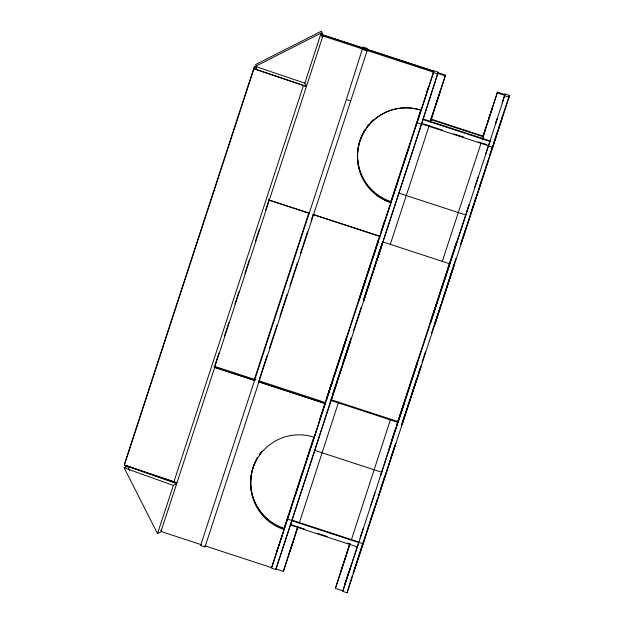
<?xml version="1.0" encoding="UTF-8"?>
<svg xmlns="http://www.w3.org/2000/svg" width="624" height="624" viewBox="0 0 624 624"><rect width="100%" height="100%" fill="white"/><g stroke="black" fill="none" stroke-linecap="round" stroke-linejoin="round"><path stroke-width="0.94" d="M205.015 546.936L367.052 50.879L367.419 48.469L363.012 47.026L346.367 99.536L200.608 545.501L205.015 546.936L205.241 545.462M323.708 36.254L321.976 37.128L323.708 36.254L433.54 72.197L421.099 110.276A48.563 48.563 0 0 0 359.853 141.352A48.563 48.563 0 0 0 390.92 202.589L379.891 236.34L313.17 214.531L379.891 236.34M322.124 36.176L323.864 35.256L433.703 71.152L433.103 73.016M309.067 213.135L309.208 212.191M290.472 524.776L275.941 568.971L283.374 571.405L297.601 527.21M380.866 474.622L398.026 421.59L331.126 399.727L291.993 520.174L358.886 542.038L358.808 542.584L357.388 546.92L290.488 525.057L290.573 524.511L304.317 529.004M290.488 525.057L291.993 520.174M258.523 381.685L325.237 403.541L258.515 381.732M338.559 402.16L299.426 522.6M390.92 202.589L390.928 202.543A48.563 48.563 0 0 1 359.861 141.305A48.563 48.563 0 0 1 421.106 110.23L421.106 110.23M390.476 203.416L391.084 201.544M357.373 546.64L342.841 590.834L335.408 588.409L349.635 544.214M488.592 145.213L488.506 145.759L421.606 123.895L423.111 119.012L490.004 140.876L489.926 141.43L342.755 591.38L347.092 592.8L352.412 575.453M357.388 546.92L357.474 546.374M433.485 72.587L433.766 70.73L438.103 72.142L421.543 124.106L275.863 569.517L271.526 568.105L433.485 72.587L437.822 74.006M390.593 419.164L351.452 539.612M430.326 122.086L445.333 75.886L445.45 75.122L438.017 72.688M482.36 139.09L497.484 92.126L504.917 94.552M509.051 97.289L509.34 95.425L505.003 94.006L504.715 95.87L509.051 97.289L347.092 592.8M347.779 575.554L347.966 574.891M331.336 398.892L331.172 399.399L331.313 399.009M330.962 400.826L332.046 397.426M350.454 340.447L350.61 339.94L350.47 340.337M426.808 92.578L427.144 91.478M363.722 299.793L363.566 300.3L363.706 299.902M391.147 442.9L391.49 441.8M449.748 263.211L449.904 262.704L449.764 263.094M402.566 422.175L402.41 422.682L402.55 422.292M434.959 323.076L434.803 323.583L434.944 323.185M454.085 264.631L454.241 264.124L454.1 264.514M502.718 116.181L501.407 120.307M318.95 422.643L319.917 419.617M426.083 94.848L426.566 93.335M350.236 341.874L339.043 375.937M363.511 301.213L369.533 282.641M392.902 437.533L390.749 444.241M390.905 443.656L388.877 449.974M454.865 247.853L455.738 245.107M354.05 570.944L355.025 567.918M394.758 446.589L395.827 443.219L390.967 457.829M453.422 267.446L453.866 266.05M460.949 243.906L461.916 240.88M424.273 100.464L425.841 95.605M350.009 341.843L348.551 346.351M364.174 298.397L365.625 293.888M381.677 244.982L382.403 242.744M290.909 547.958L288.311 556.117L294.169 538.442M449.296 264.607L430.466 322.163L436.816 302.913M455.988 244.319L456.503 242.728M495.503 123.747L497.071 118.888M355.282 567.115L356.327 563.87M403.01 420.779L403.736 418.54M394.516 447.346L388.51 465.878M435.404 321.68L436.129 319.433M453.18 268.195L442.845 299.902M462.173 240.076L465.605 229.484M501.15 121.118L492.094 149.003M304.832 83.148L321.11 33.049L322.795 36.348L176.951 482.859L124.41 465.145L253.976 68.734L306.517 86.447L304.832 83.148L255.356 66.409L321.11 33.049M276.245 552.575L278.023 547.115M283.943 528.895L313.817 437.416M284.006 529.144L288.764 514.527M316.056 431.59L295.441 494.816M331.742 382.832L326.843 397.987L333.185 378.729M390.616 203.003L409.851 144.011M373.55 255.996L378.448 240.841L372.107 260.099M416.528 124.301L420.989 110.573M332.506 395.257L333.239 392.987M333.481 392.239L334.386 389.454M334.682 388.534L335.798 385.109M332.288 396.677L335.86 385.679M345.985 354.237L347.1 350.813M347.404 349.885L348.309 347.108M365.875 293.132L367.076 289.427M367.357 288.569L368.191 286.003M379.493 251.714L376.561 260.707M379.798 250.786L380.695 248.009M377.887 257.408L382.785 242.26L376.693 260.738M422.893 119.652L437.9 73.46L445.333 75.886M291.174 547.131L292.781 542.178M295.737 533.083L297.742 526.929M430.232 122.234L433.095 113.443M435.778 105.175L440.521 90.402L430.248 121.508M349.768 543.933L340.345 573.128L346.203 555.454M482.266 139.238L485.129 130.447M487.812 122.179L492.554 107.406L482.282 138.512M344.815 584.056L348.964 571.303M345.064 583.604L348.964 571.592M388.885 449.99L390.491 445.037M402.979 406.115L398.073 421.27L417.511 361.803L411.161 381.061M412.394 378.378L417.292 363.23L397.855 422.69L404.204 403.439M449.849 263.032L456.456 242.705M444.779 279.271L449.686 264.124L430.248 323.583L436.597 304.333M495.511 123.778L497.117 118.825M353.005 573.635L363.659 540.844M358.706 556.522L361.319 548.496M361.624 547.568L364.338 539.222M403.985 417.784L404.469 416.27M404.719 415.514L405.616 412.737M405.92 411.809L407.316 407.534M388.222 466.768L353.714 572.052M404.5 416.941L402.191 424.109L421.629 364.642L420.35 368.464M404.804 416.013L409.999 400.054M417.222 377.52L418.057 374.946M418.337 374.096L419.242 371.319M419.539 370.391L420.521 367.372M436.371 318.677L436.862 317.171M437.104 316.415L438.009 313.638M438.313 312.71L439.148 310.144M449.615 278.413L450.45 275.847M450.731 274.989L451.628 272.212M471.229 212.183L465.894 228.595M452.174 270.535L452.907 268.265M124.691 463.281L254.257 66.869L256.097 67.447M173.878 481.884L303.451 85.48L306.517 86.447M214.929 365.118L218.868 353.075M224.312 336.406L228.852 322.514M234.913 303.989L238.844 291.946M244.897 273.421L249.436 259.529M255.497 241.004L259.428 228.969M265.481 210.444L268.811 200.257M254.335 379.532L308.825 212.815M259.35 379.119L266.916 355.969M269.342 348.559L276.908 325.4M279.934 316.142L286.9 294.84M289.926 285.574L297.492 262.423M300.518 253.157L307.484 231.855M311.111 220.74L313.232 214.258M319.87 418.891L379.813 235.505M381.022 231.8L384.353 221.614M390.71 202.16L420.997 109.559M276.479 552.209L277.969 547.622M292.102 504.293L302.96 471.05M320.018 418.993L325.393 402.527L258.671 380.718M333.278 378.113L346.273 338.52L339.932 357.778M370.687 263.663L359.229 298.88L365.578 279.63M381.241 231.691L384.524 221.614M427.175 91.151L428.368 87.477M336.508 368.581L326.625 399.407L332.974 380.156M368.784 270.247L378.667 239.421L372.317 258.671M284.037 529.597L271.588 567.676L205.14 545.906M314.207 437.284L325.244 403.486M334.604 375.164L346.063 339.947L339.713 359.198M370.375 265.738L359.018 300.308L365.36 281.05M402.332 167.778L409.64 145.408M332.381 395.304L340.556 370.297M342.982 362.887L351.148 337.88M353.574 330.47L361.14 307.312M363.566 299.902L371.132 276.752M374.158 267.485L381.124 246.184M337.888 378.698L338.707 376.186M339.815 372.785L340.665 370.204M340.946 369.346L341.788 366.764M342.802 363.995L345.712 355.087M368.472 285.152L371.28 276.884M371.647 275.41L373.051 271.105M374.182 267.665L375.024 265.083M375.297 264.248L376.381 260.926M336.118 384.891L338.887 375.991M339.16 375.157L340.844 370.001M341.125 369.135L342.529 364.829M371.545 276.058L373.238 270.894M373.519 270.036L376.444 261.518M374.806 266.503L363.488 301.33M466.448 212.807L449.732 263.796L382.84 241.933L421.387 124.27M429.125 125.783L390.273 244.366M391.412 441.246L395.647 428.282M396.56 425.506L456.191 243.04M380.757 474.981L382.223 470.488M370.328 506.93L374.923 492.874M474.817 187.262L478.202 176.92M485.534 154.401L488.241 146.149M364.611 538.372L367.396 529.846M367.965 528.091L374.252 508.427M380.305 489.902L384.844 476.011M390.905 457.486L394.836 445.442M401.497 425.069L404.828 414.882M407.823 405.959L408.595 403.603M409.126 401.973L410.491 397.792M411.489 394.501L415.498 382.473M422.081 362.084L425.412 351.897M431.465 333.372L435.404 321.337M441.519 302.874L446.254 288.366M446.527 287.531L449.163 279.482M450.84 274.1L455.988 258.352M460.223 245.388L465.98 227.791M470.215 214.82L475.972 197.223M479.599 186.108L488.67 158.792M489.59 155.548L492.921 145.353M371.218 518.115L377.411 499.184M378.534 495.745L385.086 475.73M409.032 402.597L410.116 399.274M410.389 398.44L413.767 388.112M414.04 387.278L415.132 383.932M415.405 383.097L416.941 378.37M439.702 308.435L440.989 304.496M442.783 299.333L446.16 289.013M446.433 288.171L447.525 284.825M474.56 201.958L478.109 191.077M478.397 190.219L480.363 184.189M480.925 182.465L481.767 179.884M410.272 399.212L418.197 375.016M447.798 283.99L449.335 279.271M471.51 211.333L473.452 205.366M474.653 202.394L481.276 182.161M442.564 300.76L434.585 325.003L450.59 275.909M481.556 181.303L484.934 170.968M485.215 170.11L488.764 159.229M176.951 482.859L127.483 466.112L124.153 467.828L157.513 533.575L173.347 485.41L176.67 483.701L124.41 465.145M176.67 483.701L160.836 531.859L157.513 533.575M427.081 91.073L428.29 87.368M420.857 110.456L413.392 133.193M390.757 203.081L398.791 178.597M306.501 460.231L313.966 437.494M291.899 505.635L284.146 529.246M376.654 260.091L377.419 257.759M378.464 254.576L379.291 252.049M344.261 359.198L345.797 354.526M346.07 353.683L346.905 351.148M347.178 350.306L348.075 347.591M366.109 292.648L366.998 289.934M367.279 289.091L369.915 281.05M334.612 389.033L331.742 397.722M334.885 388.19L335.712 385.663M335.993 384.821L337.522 380.149M344.05 360.617L349.588 343.754M337.311 381.568L331.765 398.432M430.318 121.157L445.45 75.122M297.071 529.62L297.976 526.859M283.374 571.405L297.905 527.21M482.048 139.082L497.484 92.126M442.299 261.37L481.159 142.787L478.421 141.89M349.105 546.624L350.009 543.863M335.408 588.409L349.939 544.214M502.195 102.843L505.003 94.006M443.555 281.954L449.335 264.381M466.705 212.004L469.115 204.641M391.669 440.926L395.905 428.041M396.817 425.279L398.026 421.59M466.752 211.887L468.998 205.046M360.11 538.122L363.503 527.81M493.225 144.433L497.18 132.413M498.389 128.716L509.34 95.425M495.277 138.645L499.949 124.449M450.801 274.49L451.698 271.768M488.966 157.895L492.281 147.771M492.586 146.858L494.676 140.47M449.701 277.859L450.528 275.332M407.222 408.104L408.759 403.432M416.005 380.921L416.777 378.581M418.415 373.589L419.305 370.874M437.042 316.836L439.343 309.839M439.616 308.997L441.152 304.325M450.887 275.005L452.501 270.091M474.357 203.291L463.375 236.738M385.39 474.809L388.089 466.596M404.648 415.943L405.545 413.221M405.842 412.316L406.949 408.946M388.385 465.683L389.243 463.063M389.821 461.315L390.679 458.702M418.493 374.111L420.108 369.197M386.272 216.668L387.8 212.035M388.105 211.13L389.594 206.606M280.909 539.074L283 532.74M279.63 542.935L280.66 539.846M382.434 242.518L381.007 246.854M348.613 345.953L349.331 343.762M364.135 298.623L364.611 297.196M364.845 296.478L365.812 293.553M457.501 239.951L458.273 237.635M455.458 246.191L458.141 238.095M349.44 570.601L350.945 566.046M350.61 566.99L351.632 563.901M500.206 123.677L501.228 120.588M462.095 240.599L463.117 237.51M435.373 321.898L436.8 317.569M452.743 269.365L453.219 267.938M404.414 416.668L402.979 421.005M385.57 218.759L386.038 217.37M278.444 546.499L279.38 543.707M349.83 343.044L350.259 341.757M331.102 400.429L331.531 399.142M457.041 241.348L456.269 243.594M391.716 440.957L392.597 438.321M348.27 574.111L349.151 571.475M350.376 567.684L349.378 570.632M501.485 119.816L502.414 117.031M460.91 244.156L461.838 241.371M453.453 267.22L453.882 265.933M385.039 220.311L385.336 219.453M319.956 419.375L320.252 418.517M321.337 35.428L323.068 34.546L321.391 31.2L255.637 64.553L256.48 66.23M125.011 467.111L126.672 466.276M323.856 35.303L433.696 71.198M497.367 92.898L504.8 95.324L488.436 145.969L492.773 147.389M362.645 49.436L367.052 50.879M430.802 119.005L483.038 136.079M430.724 119.551L482.96 136.625M423.025 119.558L489.926 141.43M423.345 123.887L442.814 130.252M453.765 133.832L463.843 137.132M482.173 143.114L486.759 144.612M346.367 99.536L350.774 100.979M417.206 122.686L421.543 124.106M398.884 193.136L465.777 214.999M268.476 199.875L309.473 213.268M268.687 199.992L309.465 213.322M331.009 400.499L397.909 422.362M214.18 366.233L255.887 379.813M254.818 380.468L214.04 367.146L254.81 380.515M314.8 450.388L381.693 472.251M287.641 519.098L291.977 520.517M358.87 542.381L363.207 543.793M291.907 520.72L358.808 542.584M317.148 533.192L327.226 536.492M347.389 543.083L350.142 543.98M201.443 544.752L161.756 531.726L160.875 530.049M254.257 66.869L255.793 67.384M253.976 68.734L303.451 85.48M124.153 467.828L173.347 485.41M255.356 66.409L257.049 69.701M127.483 466.112L129.675 470.441M391.076 201.591A48.563 48.563 0 0 1 360.001 140.353M360.29 139.503A48.563 48.563 0 0 1 364.993 129.675M367.021 126.695A48.563 48.563 0 0 1 368.698 124.535M370.5 122.476A48.563 48.563 0 0 1 373.066 119.902M261.815 451.526A48.563 48.563 0 0 0 259.607 454.42A48.563 48.563 0 0 1 262.4 450.879M284.045 529.55A48.563 48.563 0 0 1 252.97 468.304A48.563 48.563 0 0 1 314.215 437.237M284.193 528.583L284.185 528.629A48.563 48.563 0 0 1 257.634 457.486A48.563 48.563 0 0 0 284.193 528.583"/></g></svg>
